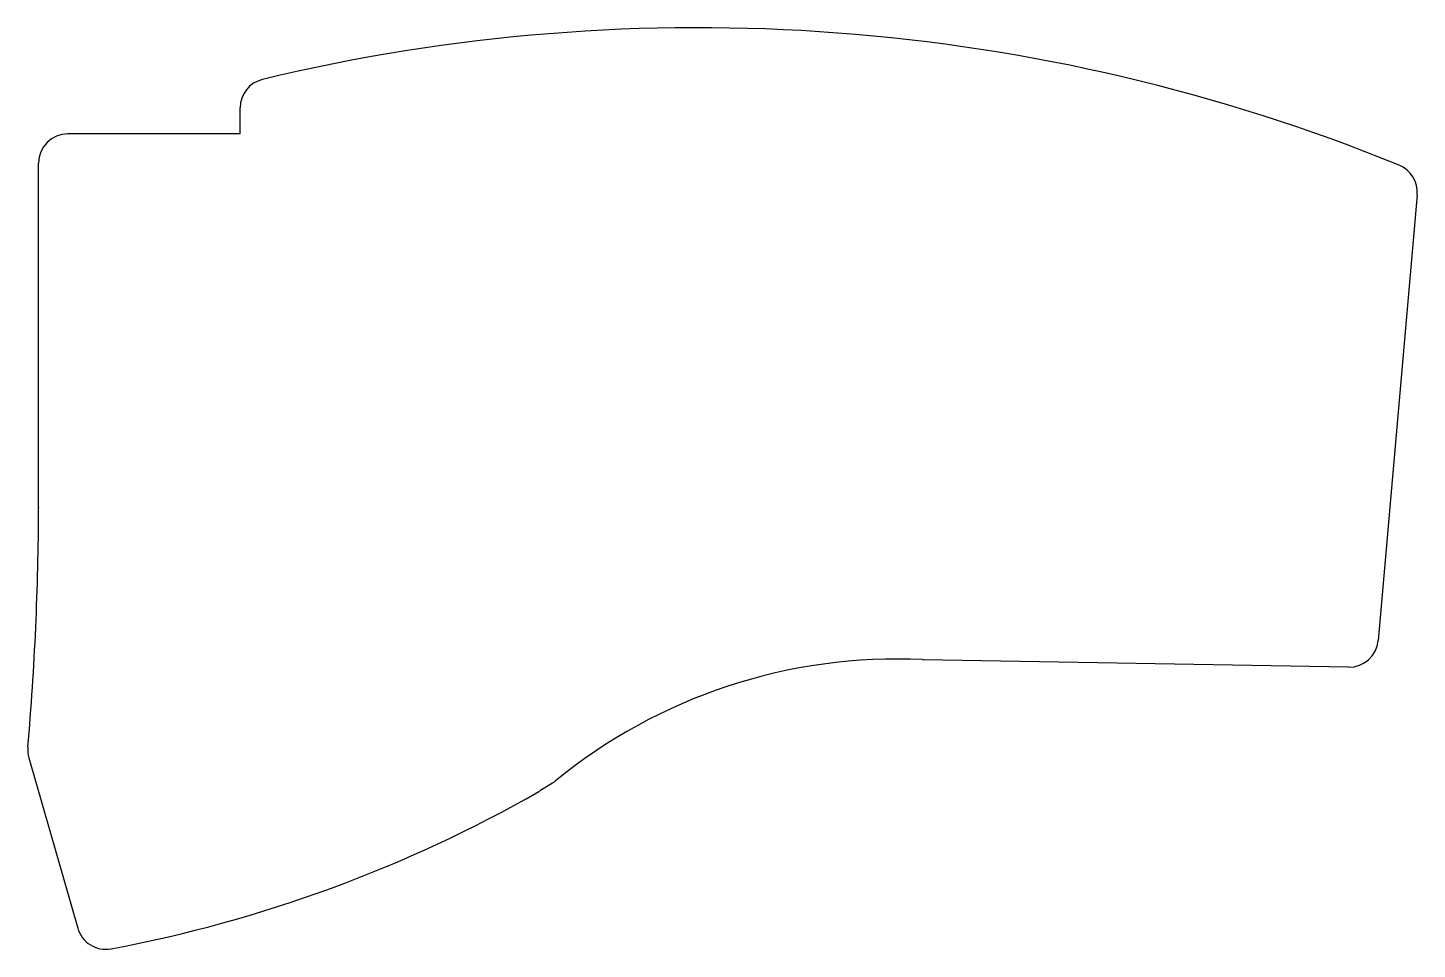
# Model space of a CAD drawing. Header units: millimetres. Extents: x 68 to 211, y -143 to -49.
import ezdxf

# ---------------------------------------------------------------- set-up
doc = ezdxf.new("R2010")
doc.units = ezdxf.units.MM

msp = doc.modelspace()

# ---------------------------------------------------------------- linework, layer by layer
for p, q in [((90.25, -59.5), (90.25, -56.81)), ((90.25, -59.5), (72.5, -59.5)), ((69.5, -97.93), (69.5, -62.5)), ((211.47, -65.76), (207.45, -111.67)), ((204.41, -114.41), (160.62, -113.64)), ((68.5, -123.75), (73.53, -141.28)), ((122.42, -126.34), (121.11, -127.16))]:
    msp.add_line(p, q)
for centre, radius, start, end in [((137.38, -240.07), 191.5, 67.8389, 103.5377), ((93.25, -56.81), 3, 103.5377, 180), ((72.5, -62.5), 3, 90, 180), ((208.48, -65.5), 3, 355, 427.8389), ((-229, -97), 298.5, 355.0681, 359.809), ((71, -98), 1.5, 177.2988, 179.809), ((204.46, -111.41), 3, 269, 355), ((157.88, -169.07), 55.5, 87.2549, 129.2858), ((160.68, -110.64), 3, 267.2546, 269), ((71.38, -122.92), 3, 175.0681, 195.9895), ((50.88, -4.33), 141.5, 280.6245, 299.7124), ((119.52, -124.62), 3, 299.7124, 302), ((120.83, -123.8), 3, 302, 309.2858), ((76.41, -140.45), 3, 196, 280.6245)]:
    msp.add_arc(centre, radius, start, end)

doc.saveas('drawing.dxf')
